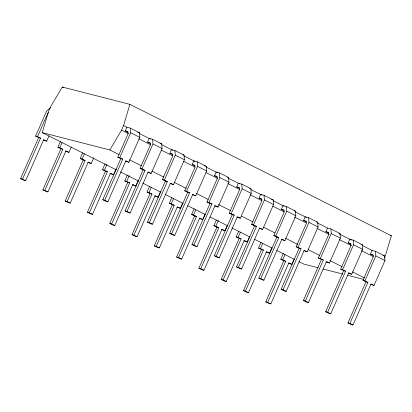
<?xml version="1.0" encoding="UTF-8"?>
<svg xmlns="http://www.w3.org/2000/svg" width="412" height="412" viewBox="0 0 412 412"><rect width="100%" height="100%" fill="white"/><g stroke="black" fill="none" stroke-linecap="round" stroke-linejoin="round"><path stroke-width="0.62" d="M116.4 169.893L42.251 132.633L48.549 111.415L50.558 106.837L62.279 87.009L129.862 104.349L391.4 235.772L384.602 258.133M42.251 132.633L109.839 149.973L121.561 130.146L123.569 125.567L129.862 104.349M38.62 137.603L20.6 178.653L22.531 179.148L40.551 138.097L38.62 137.603L35.617 136.094L46.546 111.199L50.516 107.656M35.617 136.094L37.549 136.593L47.777 113.295L48.57 112.589M20.6 178.653L23.721 180.219L25.652 180.719L43.672 139.668L46.674 141.177L48.971 135.934M60.904 148.804L42.884 189.85L44.815 190.344L62.835 149.298L60.904 148.804L57.901 147.295L60.446 141.507M57.901 147.295L59.833 147.79L62.135 142.547M42.884 189.85L46.01 191.42L47.936 191.915L65.956 150.869L68.959 152.373L71.261 147.136M83.188 160L65.168 201.046L67.099 201.54L85.119 160.495L83.188 160L80.185 158.491L82.73 152.703M80.185 158.491L82.117 158.986L84.419 153.748M65.168 201.046L68.294 202.616L70.225 203.111L88.24 162.065L91.243 163.574L93.797 157.75M105.472 171.196L87.452 212.247L89.383 212.741L107.403 171.696L105.472 171.196L102.47 169.692L105.014 163.899M102.47 169.692L104.401 170.187L106.96 164.362M128.147 132.329L125.3 130.898L126.901 127.246L130.305 128.117L139.431 132.705L139.797 137.366L128.868 162.261L125.439 161.01M87.452 212.247L90.578 213.813L92.509 214.312L110.524 173.261L113.527 174.77L116.081 168.946M120.814 158.687L102.799 199.732L104.73 200.227L122.745 159.181L120.814 158.687L117.817 157.178L128.039 133.885L127.859 131.552L125.3 130.898M117.817 157.178L119.748 157.672L130.676 132.777L130.305 128.117M102.799 199.732L105.92 201.303L107.851 201.798L125.871 160.752L128.868 162.261M127.756 182.398L109.736 223.443L111.667 223.937L129.687 182.892L127.756 182.398L124.759 180.889L127.298 175.1M124.759 180.889L126.685 181.383L129.244 175.558M150.432 143.525L147.584 142.094L149.185 138.442L152.589 139.318L161.715 143.901L162.081 148.562L151.158 173.457L147.723 172.206M109.736 223.443L112.862 225.014L114.794 225.508L132.813 184.463L135.811 185.967L138.113 180.729M143.103 169.883L125.083 210.934L127.014 211.428L145.029 170.377L143.103 169.883L140.101 168.379L150.323 145.081L150.143 142.753L147.584 142.094M140.101 168.379L142.032 168.874L152.96 143.979L152.589 139.318M125.083 210.934L128.204 212.499L130.135 212.999L148.155 171.948L151.158 173.457M150.04 193.594L132.025 234.639L133.952 235.139L151.971 194.088L150.04 193.594L147.043 192.085L149.582 186.296M147.043 192.085L148.974 192.579L151.271 187.342M172.746 154.742L169.898 153.31L171.5 149.654L174.904 150.529L184.03 155.113L184.396 159.774L173.467 184.669L170.038 183.422M132.025 234.639L135.146 236.21L137.078 236.704L155.097 195.659L158.095 197.168L160.397 191.925M165.413 181.1L147.398 222.145L149.329 222.64L167.344 181.594L165.413 181.1L162.416 179.591L172.638 156.297L172.458 153.964L169.898 153.31M162.416 179.591L164.347 180.085L175.275 155.19L174.904 150.529M147.398 222.145L150.519 223.716L152.45 224.21L170.47 183.16L173.467 184.669M172.324 204.79L154.309 245.84L156.241 246.335L174.255 205.289L172.324 204.79L169.327 203.286L171.866 197.492M169.327 203.286L171.258 203.78L173.555 198.538M195.03 165.938L192.183 164.506L193.784 160.855L197.188 161.725L206.314 166.314L206.68 170.975L195.757 195.87L192.322 194.618M154.309 245.84L157.43 247.411L159.362 247.906L177.381 206.855L180.379 208.364L182.681 203.121M187.702 192.296L169.682 233.341L171.613 233.836L189.628 192.79L187.702 192.296L184.7 190.787L194.922 167.493L194.742 165.16L192.183 164.506M184.7 190.787L186.631 191.281L197.559 166.386L197.188 161.725M169.682 233.341L172.803 234.912L174.734 235.407L192.754 194.361L195.757 195.87M194.608 215.991L176.594 257.037L178.525 257.531L196.539 216.485L194.608 215.991L191.611 214.482L194.15 208.693M191.611 214.482L193.542 214.976L195.839 209.734M217.315 177.134L214.467 175.703L216.068 172.051L219.478 172.927L228.598 177.51L228.969 182.171L218.041 207.066L214.606 205.815M176.594 257.037L179.714 258.607L181.646 259.102L199.666 218.056L202.663 219.56L204.965 214.322M209.986 203.492L191.966 244.543L193.898 245.037L211.917 203.986L209.986 203.492L206.984 201.988L217.212 178.69L217.026 176.362L214.467 175.703M206.984 201.988L208.915 202.483L219.843 177.587L219.478 172.927M191.966 244.543L195.087 246.108L197.018 246.608L215.038 205.557L218.041 207.066M216.897 227.187L198.878 268.233L200.809 268.732L218.823 227.682L216.897 227.187L213.895 225.678L216.434 219.89M213.895 225.678L215.826 226.178L218.381 220.353M239.604 188.335L236.751 186.904L238.352 183.247L241.762 184.123L250.882 188.706L251.253 193.367L240.325 218.262L236.895 217.016M198.878 268.233L201.998 269.803L203.93 270.298L221.95 229.252L224.952 230.761L227.249 225.518M232.27 214.693L214.25 255.739L216.182 256.233L234.201 215.188L232.27 214.693L229.268 213.184L239.496 189.891L239.31 187.558L236.751 186.904M229.268 213.184L231.199 213.679L242.127 188.784L241.762 184.123M214.25 255.739L217.371 257.309L219.302 257.804L237.322 216.758L240.325 218.262M239.181 238.388L221.162 279.434L223.093 279.928L241.113 238.883L239.181 238.388L236.179 236.879L238.723 231.091M236.179 236.879L238.11 237.374L240.412 232.131M261.888 199.532L259.035 198.1L260.636 194.449L264.046 195.319L273.166 199.908L273.537 204.568L262.609 229.463L259.179 228.212M221.162 279.434L224.282 281.005L226.214 281.499L244.234 240.448L247.236 241.957L249.533 236.72M254.554 225.889L236.534 266.935L238.466 267.434L256.485 226.384L254.554 225.889L251.552 224.38L261.78 201.087L261.594 198.759L259.035 198.1M251.552 224.38L253.483 224.875L264.411 199.98L264.046 195.319M236.534 266.935L239.66 268.506L241.587 269L259.606 227.954L262.609 229.463M261.496 249.6L243.477 290.645L245.408 291.14L263.423 250.094L261.496 249.6L258.494 248.091L261.033 242.302M258.494 248.091L260.425 248.585L262.727 243.343M284.172 210.733L281.319 209.296L282.926 205.645L286.33 206.52L295.456 211.104L295.821 215.764L284.893 240.66L281.463 239.413M243.477 290.645L246.597 292.216L248.529 292.711L266.549 251.665L269.551 253.169L271.848 247.931M276.838 237.085L258.818 278.136L260.75 278.63L278.769 237.585L276.838 237.085L273.836 235.582L284.064 212.283L283.878 209.955L281.319 209.296M273.836 235.582L275.767 236.076L286.695 211.181L286.33 206.52M258.818 278.136L261.944 279.702L263.876 280.201L281.89 239.151L284.893 240.66M283.78 260.796L265.761 301.841L267.692 302.341L285.712 261.29L283.78 260.796L280.778 259.287L283.322 253.498M280.778 259.287L282.709 259.787L285.011 254.544M306.456 221.929L303.603 220.497L305.21 216.841L308.614 217.716L317.74 222.3L318.105 226.96L307.177 251.856L303.747 250.609M265.761 301.841L268.882 303.412L270.813 303.907L288.833 262.861L291.835 264.37L294.132 259.127M299.122 248.287L281.102 289.332L283.034 289.827L301.054 248.781L299.122 248.287L296.12 246.778L306.348 223.484L306.162 221.151L303.603 220.497M296.12 246.778L298.051 247.272L308.979 222.377L308.614 217.716M281.102 289.332L284.228 290.903L286.16 291.397L304.174 250.352L307.177 251.856M328.74 233.125L325.887 231.693L327.494 228.042L330.898 228.912L340.024 233.501L340.389 238.162L329.461 263.057L326.031 261.805M321.406 259.483L303.387 300.528L305.318 301.028L323.338 259.977L321.406 259.483L318.409 257.974L328.632 234.68L328.446 232.353L325.887 231.693M318.409 257.974L320.335 258.473L331.263 233.578L330.898 228.912M303.387 300.528L306.513 302.099L308.444 302.593L326.464 261.548L329.461 263.057M351.024 244.326L348.171 242.889L349.778 239.238L353.182 240.114L362.308 244.697L362.673 249.358L351.745 274.253L348.315 273.007M343.69 270.679L325.676 311.729L327.602 312.224L345.622 271.178L343.69 270.679L340.693 269.175L350.916 245.882L350.736 243.549L348.171 242.889M340.693 269.175L342.624 269.669L353.553 244.774L353.182 240.114M325.676 311.729L328.797 313.3L330.728 313.795L348.748 272.744L351.745 274.253M373.308 255.522L370.46 254.091L372.062 250.434L375.466 251.31L384.592 255.893L384.957 260.559L374.029 285.454L370.599 284.203M365.974 281.88L347.96 322.926L349.891 323.42L367.906 282.375L365.974 281.88L362.977 280.371L373.2 257.078L373.02 254.745L370.46 254.091M362.977 280.371L364.908 280.866L375.837 255.97L375.466 251.31M347.96 322.926L351.081 324.496L353.012 324.991L371.032 283.945L374.029 285.454M137.726 132.267L139.431 132.705M160.011 143.464L161.715 143.901M182.897 154.824L184.03 155.113M204.043 165.727L206.314 166.314M227.465 177.217L228.598 177.51M249.749 188.418L250.882 188.706M46.674 141.177L43.245 139.925M271.467 199.47L273.166 199.908M68.959 152.373L65.529 151.127M294.317 210.81L295.456 211.104M390.159 235.453L391.4 235.772M91.243 163.574L87.813 162.323M316.601 222.011L317.74 222.3M113.527 174.77L110.097 173.519M338.885 233.207L340.024 233.501M135.811 185.967L132.381 184.72M361.169 244.409L362.308 244.697M158.095 197.168L154.665 195.916M382.887 255.461L384.592 255.893M180.379 208.364L176.949 207.118M202.663 219.56L199.233 218.314M224.952 230.761L221.517 229.51M247.236 241.957L243.801 240.711M269.551 253.169L266.116 251.923M318.049 267.712L303.788 264.056L299.189 261.744M323.008 268.984L342.851 274.078M347.81 275.35L363.312 279.326M291.835 264.37L288.405 263.119M62.279 87.009L63.427 87.586M123.569 125.567L126.901 127.246M139.457 133.555L150.328 139.014M161.751 144.756L172.638 150.226M184.056 155.963L194.928 161.427M206.34 167.164L217.778 172.911M228.629 178.36L239.496 183.824M250.913 189.561L261.78 195.02M273.197 200.757L284.064 206.216M295.481 211.953L306.348 217.418M317.194 222.866L327.494 228.042M339.478 234.062L351.488 240.098M362.333 245.547L372.062 250.434M130.676 132.777L139.797 137.366M152.96 143.979L162.081 148.562M175.275 155.19L184.396 159.774M197.559 166.386L206.68 170.975M219.843 177.587L228.969 182.171M242.127 188.784L251.253 193.367M264.411 199.98L273.537 204.568M286.695 211.181L295.821 215.764M308.979 222.377L318.105 226.96M331.263 233.578L340.389 238.162M353.553 244.774L362.673 249.358M375.837 255.97L384.957 260.559M121.561 130.146L128.456 133.612M138.803 138.808L150.874 144.875M161.221 150.076L172.716 155.849M183.639 161.339L195.133 167.118M206.052 172.602L217.551 178.381M227.898 183.582L239.393 189.355M250.316 194.845L261.811 200.623M272.734 206.108L284.228 211.886M294.575 217.088L306.07 222.861M316.993 228.351L329.064 234.418M339.411 239.614L351.477 245.681M361.252 250.589L373.324 256.655M109.839 149.973L119.032 154.593M129.378 159.794L141.45 165.861M151.796 171.057L163.868 177.124M174.214 182.325L186.286 188.387M196.055 193.3L208.127 199.367M218.473 204.563L230.545 210.63M241.468 216.115L252.963 221.893M263.309 227.094L274.804 232.868M285.727 238.357L297.799 244.424M308.145 249.62L319.64 255.399M329.986 260.6L342.058 266.662M352.404 271.863L364.476 277.93M119.748 157.672L122.745 159.181M142.032 168.874L145.029 170.377M164.347 180.085L167.344 181.594M186.631 191.281L189.628 192.79M208.915 202.483L211.917 203.986M231.199 213.679L234.201 215.188M253.483 224.875L256.485 226.384M275.767 236.076L278.769 237.585M298.051 247.272L301.054 248.781M320.335 258.473L323.338 259.977M342.624 269.669L345.622 271.178M364.908 280.866L367.906 282.375M120.428 171.912L138.818 181.156M142.846 183.18L160.665 192.131M165.258 194.443L183.077 203.399M187.676 205.706L205.495 214.662M210.094 216.975L227.913 225.925M231.935 227.949L249.754 236.905M254.353 239.212L272.172 248.168M276.771 250.481L294.59 259.431M37.549 136.593L40.551 138.097M59.833 147.79L62.835 149.298M82.117 158.986L85.119 160.495M104.401 170.187L107.403 171.696M126.685 181.383L129.687 182.892M148.974 192.579L151.971 194.088M171.258 203.78L174.255 205.289M193.542 214.976L196.539 216.485M215.826 226.178L218.823 227.682M238.11 237.374L241.113 238.883M260.425 248.585L263.423 250.094M282.709 259.787L285.712 261.29M104.73 200.227L107.851 201.798M127.014 211.428L130.135 212.999M149.329 222.64L152.45 224.21M171.613 233.836L174.734 235.407M193.898 245.037L197.018 246.608M216.182 256.233L219.302 257.804M238.466 267.434L241.587 269M260.75 278.63L263.876 280.201M283.034 289.827L286.16 291.397M305.318 301.028L308.444 302.593M327.602 312.224L330.728 313.795M349.891 323.42L353.012 324.991M22.531 179.148L25.652 180.719M44.815 190.344L47.936 191.915M67.099 201.54L70.225 203.111M89.383 212.741L92.509 214.312M111.667 223.937L114.794 225.508M133.952 235.139L137.078 236.704M156.241 246.335L159.362 247.906M178.525 257.531L181.646 259.102M200.809 268.732L203.93 270.298M223.093 279.928L226.214 281.499M245.408 291.14L248.529 292.711M267.692 302.341L270.813 303.907"/></g></svg>
